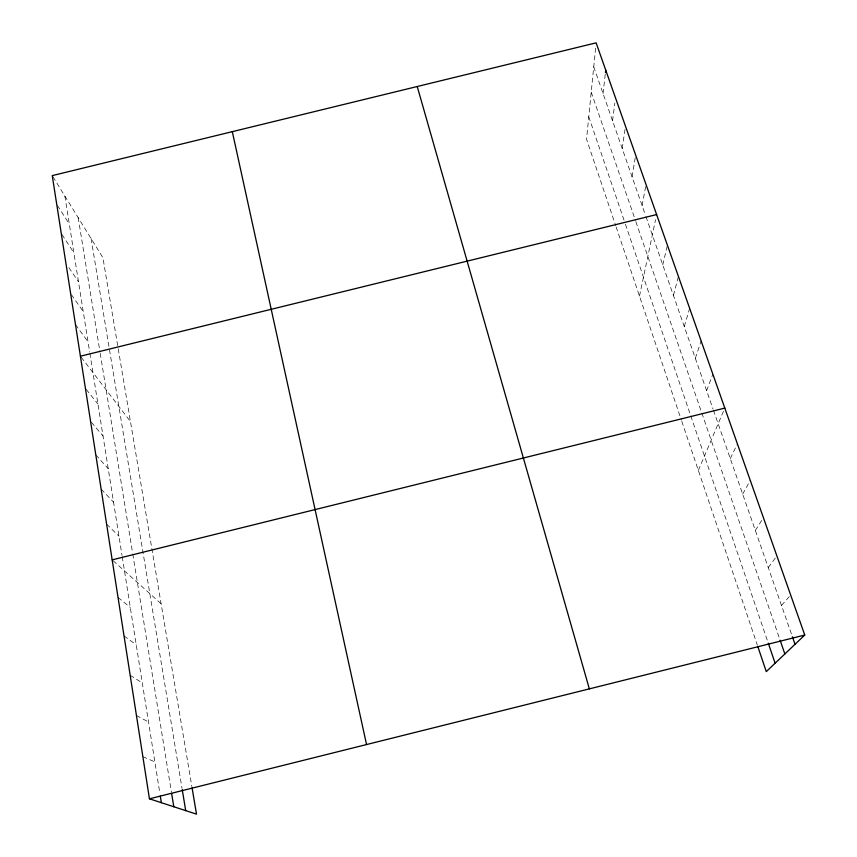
<?xml version="1.0" encoding="UTF-8"?>
<svg xmlns="http://www.w3.org/2000/svg" width="857" height="857" viewBox="0 0 857 857"><rect width="100%" height="100%" fill="white"/><g stroke="black" fill="none" stroke-linecap="round" stroke-linejoin="round"><path stroke-width="0.64" stroke-dasharray="4.29 3.21" d="M595.594 48.174L586.531 139.23L615.722 225.691M603.049 93.552L605.428 72.716M612.541 120.783L614.855 102.99M622.214 148.518L625.299 127.532M632.07 176.788L635.455 156.37M642.107 205.594L645.792 185.862M639.493 296.094L655.551 219.671M662.772 264.888L667.121 246.441M673.42 295.419L678.423 276.468M684.272 326.549L689.66 308.37M695.338 358.312L701.133 340.925M706.629 390.717L712.853 374.177M698.359 470.429L724.808 408.114M730.282 458.57L736.849 444.987M742.676 494.114L750.271 480.381M755.328 530.429L763.426 517.746M768.268 567.548L776.892 555.947M781.498 605.492L790.657 595.037M142.862 756.677L154.86 761.894M136.445 715.509L148.518 722.001M130.168 675.273L142.305 682.975M124.029 635.937L136.231 644.807M118.041 597.468L130.296 607.452M113.113 560.703L161.116 603.767M106.6 524.13L118.952 536.15M101.147 489.143L113.542 502.106M95.802 454.874L108.228 468.747M91.399 422.297L103.033 436.042M86.268 389.464L97.934 403.979M81.19 357.219L130.468 421.558M75.48 324.61L88.025 341.707M71.399 294.69L83.215 311.466M68.881 267.63L78.49 281.792M61.972 234.55L73.863 252.676M57.419 205.38L69.321 224.095M52.952 176.746L102.904 257.7L191.861 786.522M593.74 66.825L645.514 215.375M645.942 216.607L713.035 409.089M713.463 410.31L792.404 636.783M591.212 92.17L635.433 220.442M635.851 221.663L779.677 638.947M588.77 116.745L624.592 221.792M625.439 224.288L767.851 641.936M616.14 226.944L681.379 420.144M681.797 421.387L757.374 645.203M91.088 238.546L109.267 348.445M109.482 349.742L182.027 788.322M78.18 217.624L99.99 352.045M100.205 353.33L132.556 552.669M132.76 553.965L171.443 792.297M64.853 196.039L89.664 351.991M89.867 353.277L122.026 555.454M122.23 556.739L159.884 793.475"/><path stroke-width="1.29" d="M605.428 72.716L605.728 70.113M192.075 787.84L196.499 814.15L149.439 798.81L52.245 175.61L596.118 42.85L804.755 635.037L766.287 671.62L757.792 646.467M149.439 798.81L804.755 635.037M112.171 559.857L724.808 408.114M80.408 356.201L656.623 214.571M792.404 636.783L795.017 644.293M780.106 640.2L784.851 653.966M768.279 643.189L775.114 663.232M417.23 86.514L589.348 688.867M232.311 131.657L366.55 744.551M182.241 789.64L185.712 810.636M171.657 793.614L173.789 806.748M160.302 796.11L161.352 802.688"/></g></svg>
